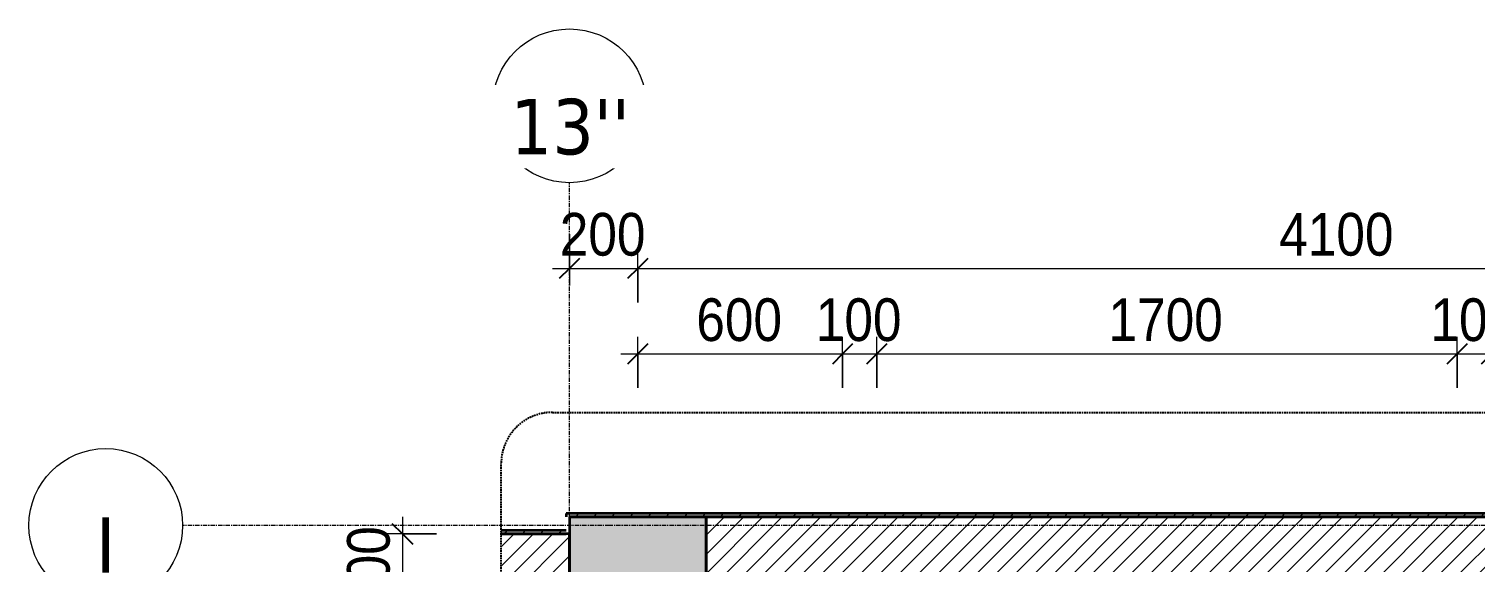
# Model space of a CAD drawing. Header units: millimetres. Extents: x 110757 to 149279, y 2002 to 54990.
# Drawn here: x 118995 to 123231, y 53430 to 54990 of the extents above; entities that cross this region are included whole.
import ezdxf

# ---------------------------------------------------------------- set-up
doc = ezdxf.new("R2010")
doc.units = ezdxf.units.MM
for name, pattern in [('Dash - Tight', [4.5, 3, -1.5]), ('Grid Line', [22.225, 12.7, -3.175, 3.175, -3.175]), ('Hidden', [7.14375, 4.7625, -2.38125])]:
    doc.linetypes.add(name, pattern=pattern)
for name, color, linetype, lineweight in [('0-2', 10, 'Continuous', 5), ('A-ANNO-DIMS', 211, 'Continuous', 9), ('A-ANNO-DIMS-50', 211, 'Continuous', 9), ('A-DETL-GENF-1', 92, 'Dash - Tight', 18), ('A-DETL-GENF-2', 92, 'Hidden', 25), ('A-FLOR-1', 250, 'Continuous', 18), ('A-WALL-1', 113, 'Continuous', 35), ('A-WALL-PATT-1', 111, 'Continuous', 18), ('A-WALL-PATT-2', 250, 'Continuous', 18), ('I-WALL-1', 7, 'Continuous', 35), ('S-COLS-1', 9, 'Continuous', 5), ('S-COLS-2', 7, 'Continuous', 35), ('S-GRID-1', 1, 'Grid Line', 9), ('S-GRID-IDEN', 1, 'Continuous', 9)]:
    doc.layers.add(name, color=color, linetype=linetype, lineweight=lineweight)
doc.styles.add('Tahoma_B', font='tahomabd.ttf', dxfattribs={"height": 162.5})
doc.styles.add('UTM Avo', font='', dxfattribs={"width": 0.9, "height": 125})
doc.styles.get('UTM Avo').set_extended_font_data('UTM Avo')
doc.dimstyles.new('1_Dim_chi_tiet_2_5', dxfattribs={"dimscale": 304.8, "dimtxt": 124.912619, "dimasz": 0.19685, "dimexe": 0.164042, "dimexo": 0.0625, "dimgap": 0.016404, "dimtad": 1, "dimdec": 0, "dimrnd": 5, "dimzin": 0, "dimdsep": 46, "dimtxsty": 'UTM Avo', "dimblk1": 'OBLIQUE', "dimblk2": 'OBLIQUE', "dimsah": 1, "dimcen": 0.09, "dimdle": 0.164042, "dimazin": 0, "dimtfac": 1, "dimtdec": 4, "dimtix": 1, "dimtmove": 0, "dimatfit": 3, "dimfxl": 0.328084, "dimfxlon": 1, "dimtvp": 1, "dimtolj": 1, "dimtzin": 0, "dimarcsym": 2})
pattern_1 = [(45, (0, 0), (-26.516504, 26.516504), [])]
pattern_2 = [(45, (8525.727, 0), (-28.284271, 28.284271), [])]

# ---------------------------------------------------------------- blocks, each defined once
blk = doc.blocks.new('NCV_TKTC_KET CAU_rvt-2-TKCS_THANG MÁY TM3 - MẶT BẰNG TẦNG 1')
at = {"layer": 'S-COLS-1'}
blk.add_hatch(color=256, dxfattribs=at).paths.add_polyline_path([(112452.6, 53361.9), (112452.6, 53561.9), (112052.6, 53561.9), (112052.6, 53361.9)])
at = {"layer": 'S-COLS-2'}
for p, q in [((112052.6, 53561.9), (112052.6, 53361.9)), ((112452.6, 53561.9), (112052.6, 53561.9)), ((112452.6, 53361.9), (112452.6, 53561.9))]:
    blk.add_line(p, q, dxfattribs=at)
blk = doc.blocks.new('NCV_TKTC_TANG 1_rvt-2-TKCS_THANG MÁY TM3 - MẶT BẰNG TẦNG 1')
at = {"layer": 'A-WALL-PATT-2'}
h = blk.add_hatch(dxfattribs=at)
h.set_pattern_fill('FP_3', color=256, style=0, pattern_type=2)
h.set_pattern_definition(pattern_1)
h.paths.add_polyline_path([(115152.6, 53561.9), (115152.6, 53571.9), (112042.6, 53571.9), (112042.6, 53561.9), (114221.4, 53561.9)])
h = blk.add_hatch(dxfattribs=at)
h.set_pattern_fill('FP_3', color=256, style=0, pattern_type=2)
h.set_pattern_definition(pattern_1)
h.paths.add_polyline_path([(112042.6, 53511.9), (112042.6, 53521.9), (111852.6, 53521.9), (111852.6, 53511.9)])
at = {"layer": 'A-FLOR-1'}
blk.add_line((112052.6, 53511.9), (112052.6, 53561.9), dxfattribs=at)
at = {"layer": 'I-WALL-1'}
for p, q in [((115142.6, 53571.9), (112042.6, 53571.9)), ((112042.6, 53571.9), (112042.6, 53561.9)), ((112052.6, 53561.9), (115152.6, 53561.9)), ((112042.6, 53521.9), (111852.6, 53521.9)), ((111852.6, 53511.9), (112042.6, 53511.9))]:
    blk.add_line(p, q, dxfattribs=at)
blk = doc.blocks.new('BORDER VIEW - BORDER VIEW-2485195-TKCS_THANG MÁY TM3 - MẶT BẰNG TẦNG 1')
at = {"layer": 'A-DETL-GENF-2'}
for p, q in [((150, 9830.9), (4686.4, 9830.9)), ((0, 150), (0, 9680.9))]:
    blk.add_line(p, q, dxfattribs=at)
blk.add_arc((150, 9680.9), 150, 90, 180, dxfattribs=at)
blk = doc.blocks.new('Grid - M_Grid Head - Circle-353313-TKCS_THANG MÁY TM3 - MẶT BẰNG TẦNG 1')
at = {"layer": 'S-GRID-IDEN'}
blk.add_circle((0, 0), 4.5, dxfattribs=at)
blk = doc.blocks.new('DIMBLOCK39-TKCS_THANG MÁY TM3 - MẶT BẰNG TẦNG 1')
at = {"layer": 'A-ANNO-DIMS-50', "lineweight": 25}
for p, q in [((120089.3, 53511.9), (120059.3, 53541.9)), ((120089.3, 53511.9), (120119.3, 53481.9)), ((120089.3, 53311.9), (120059.3, 53341.9)), ((120089.3, 53311.9), (120119.3, 53281.9))]:
    blk.add_line(p, q, dxfattribs=at)
at = {"layer": 'A-ANNO-DIMS-50'}
for p, q in [((120089.3, 53561.9), (120089.3, 53311.9)), ((120189.3, 53511.9), (120039.3, 53511.9)), ((120089.3, 53511.9), (120189.3, 53511.9)), ((120189.3, 53311.9), (120039.3, 53311.9)), ((120089.3, 53311.9), (120189.3, 53311.9))]:
    blk.add_line(p, q, dxfattribs=at)
at = {"layer": 'A-ANNO-DIMS-50', "color": 0, "insert": (119926.9, 53283.6), "char_height": 125, "width": 308.118, "attachment_point": 1, "rotation": 90, "line_spacing_factor": 1.110334, "style": 'UTM Avo'}
blk.add_mtext('200', dxfattribs=at)
blk = doc.blocks.new('_Oblique')
at = {"color": 0, "linetype": 'ByBlock', "lineweight": -2}
blk.add_line((-0.5, -0.5), (0.5, 0.5), dxfattribs=at)
blk = doc.blocks.new('DIMBLOCK46-TKCS_THANG MÁY TM3 - MẶT BẰNG TẦNG 1')
at = {"layer": 'A-ANNO-DIMS-50'}
for p, q in [((120578.4, 54389.2), (120578.4, 54239.2)), ((120578.4, 54289.2), (120578.4, 54389.2)), ((120778.4, 54189.2), (120778.4, 54339.2)), ((120528.4, 54289.2), (120778.4, 54289.2)), ((120778.4, 54289.2), (120778.4, 54189.2))]:
    blk.add_line(p, q, dxfattribs=at)
at = {"layer": 'A-ANNO-DIMS-50', "lineweight": 25}
for p, q in [((120578.4, 54289.2), (120608.4, 54319.2)), ((120778.4, 54289.2), (120808.4, 54319.2)), ((120578.4, 54289.2), (120548.4, 54259.2)), ((120778.4, 54289.2), (120748.4, 54259.2))]:
    blk.add_line(p, q, dxfattribs=at)
at = {"layer": 'A-ANNO-DIMS-50', "color": 0, "insert": (120550, 54451.6), "char_height": 125, "width": 308.118, "attachment_point": 1, "line_spacing_factor": 1.110334, "style": 'UTM Avo'}
blk.add_mtext('200', dxfattribs=at)
blk = doc.blocks.new('DIMBLOCK47-TKCS_THANG MÁY TM3 - MẶT BẰNG TẦNG 1')
at = {"layer": 'A-ANNO-DIMS-50'}
for p, q in [((120778.4, 54189.2), (120778.4, 54339.2)), ((124878.4, 54189.2), (124878.4, 54339.2)), ((120778.4, 54289.2), (124878.4, 54289.2)), ((120778.4, 54289.2), (120778.4, 54189.2)), ((124878.4, 54289.2), (124878.4, 54189.2))]:
    blk.add_line(p, q, dxfattribs=at)
at = {"layer": 'A-ANNO-DIMS-50', "lineweight": 25}
for p, q in [((120778.4, 54289.2), (120808.4, 54319.2)), ((124878.4, 54289.2), (124908.4, 54319.2)), ((120778.4, 54289.2), (120748.4, 54259.2)), ((124878.4, 54289.2), (124848.4, 54259.2))]:
    blk.add_line(p, q, dxfattribs=at)
at = {"layer": 'A-ANNO-DIMS-50', "color": 0, "insert": (122657.2, 54451.6), "char_height": 125, "width": 410.824, "attachment_point": 1, "line_spacing_factor": 1.110334, "style": 'UTM Avo'}
blk.add_mtext('4100', dxfattribs=at)
blk = doc.blocks.new('DIMBLOCK52-TKCS_THANG MÁY TM3 - MẶT BẰNG TẦNG 1')
at = {"layer": 'A-ANNO-DIMS-50'}
for p, q in [((120778.4, 53939.2), (120778.4, 54089.2)), ((121378.3, 53939.2), (121378.3, 54089.2)), ((120728.4, 54039.2), (121378.3, 54039.2)), ((120778.4, 54039.2), (120778.4, 53939.2)), ((121378.3, 54039.2), (121378.3, 53939.2))]:
    blk.add_line(p, q, dxfattribs=at)
at = {"layer": 'A-ANNO-DIMS-50', "lineweight": 25}
for p, q in [((120778.4, 54039.2), (120808.4, 54069.2)), ((121378.3, 54039.2), (121408.3, 54069.2)), ((120778.4, 54039.2), (120748.4, 54009.2)), ((121378.3, 54039.2), (121348.3, 54009.2))]:
    blk.add_line(p, q, dxfattribs=at)
at = {"layer": 'A-ANNO-DIMS-50', "color": 0, "insert": (120949.9, 54201.6), "char_height": 125, "width": 308.118, "attachment_point": 1, "line_spacing_factor": 1.110334, "style": 'UTM Avo'}
blk.add_mtext('600', dxfattribs=at)
blk = doc.blocks.new('DIMBLOCK53-TKCS_THANG MÁY TM3 - MẶT BẰNG TẦNG 1')
at = {"layer": 'A-ANNO-DIMS-50'}
for p, q in [((121378.3, 53939.2), (121378.3, 54089.2)), ((121478.4, 53939.2), (121478.4, 54089.2)), ((121378.3, 54039.2), (121478.4, 54039.2)), ((121378.3, 54039.2), (121378.3, 53939.2)), ((121478.4, 54039.2), (121478.4, 53939.2))]:
    blk.add_line(p, q, dxfattribs=at)
at = {"layer": 'A-ANNO-DIMS-50', "lineweight": 25}
for p, q in [((121378.3, 54039.2), (121408.3, 54069.2)), ((121478.4, 54039.2), (121508.4, 54069.2)), ((121378.3, 54039.2), (121348.3, 54009.2)), ((121478.4, 54039.2), (121448.4, 54009.2))]:
    blk.add_line(p, q, dxfattribs=at)
at = {"layer": 'A-ANNO-DIMS-50', "color": 0, "insert": (121299.9, 54201.6), "char_height": 125, "width": 308.118, "attachment_point": 1, "line_spacing_factor": 1.110334, "style": 'UTM Avo'}
blk.add_mtext('100', dxfattribs=at)
blk = doc.blocks.new('DIMBLOCK54-TKCS_THANG MÁY TM3 - MẶT BẰNG TẦNG 1')
at = {"layer": 'A-ANNO-DIMS-50'}
for p, q in [((121478.4, 53939.2), (121478.4, 54089.2)), ((123178.4, 53939.2), (123178.4, 54089.2)), ((121478.4, 54039.2), (123178.4, 54039.2)), ((121478.4, 54039.2), (121478.4, 53939.2)), ((123178.4, 54039.2), (123178.4, 53939.2))]:
    blk.add_line(p, q, dxfattribs=at)
at = {"layer": 'A-ANNO-DIMS-50', "lineweight": 25}
for p, q in [((121478.4, 54039.2), (121508.4, 54069.2)), ((123178.4, 54039.2), (123208.4, 54069.2)), ((121478.4, 54039.2), (121448.4, 54009.2)), ((123178.4, 54039.2), (123148.4, 54009.2))]:
    blk.add_line(p, q, dxfattribs=at)
at = {"layer": 'A-ANNO-DIMS-50', "color": 0, "insert": (122157.2, 54201.6), "char_height": 125, "width": 410.824, "attachment_point": 1, "line_spacing_factor": 1.110334, "style": 'UTM Avo'}
blk.add_mtext('1700', dxfattribs=at)
blk = doc.blocks.new('DIMBLOCK55-TKCS_THANG MÁY TM3 - MẶT BẰNG TẦNG 1')
at = {"layer": 'A-ANNO-DIMS-50'}
for p, q in [((123178.4, 53939.2), (123178.4, 54089.2)), ((123278.4, 53939.2), (123278.4, 54089.2)), ((123178.4, 54039.2), (123278.4, 54039.2)), ((123178.4, 54039.2), (123178.4, 53939.2)), ((123278.4, 54039.2), (123278.4, 53939.2))]:
    blk.add_line(p, q, dxfattribs=at)
at = {"layer": 'A-ANNO-DIMS-50', "lineweight": 25}
for p, q in [((123178.4, 54039.2), (123208.4, 54069.2)), ((123278.4, 54039.2), (123308.4, 54069.2)), ((123178.4, 54039.2), (123148.4, 54009.2)), ((123278.4, 54039.2), (123248.4, 54009.2))]:
    blk.add_line(p, q, dxfattribs=at)
at = {"layer": 'A-ANNO-DIMS-50', "color": 0, "insert": (123100, 54201.6), "char_height": 125, "width": 308.118, "attachment_point": 1, "line_spacing_factor": 1.110334, "style": 'UTM Avo'}
blk.add_mtext('100', dxfattribs=at)

msp = doc.modelspace()

# ---------------------------------------------------------------- hatches: boundary and pattern name
at = {"layer": 'A-WALL-PATT-1'}
h = msp.add_hatch(dxfattribs=at)
h.set_pattern_fill('FP_1', color=256, style=0, pattern_type=2)
h.set_pattern_definition(pattern_2)
h.paths.add_polyline_path([(123278.4, 53361.9), (123678.4, 53361.9), (123678.4, 53561.9), (120978.3, 53561.9), (120978.3, 53361.9), (123178.4, 53361.9)])
h = msp.add_hatch(dxfattribs=at)
h.set_pattern_fill('FP_1', color=256, style=0, pattern_type=2)
h.set_pattern_definition(pattern_2)
h.paths.add_polyline_path([(120578.3, 53311.9), (120578.3, 53511.9), (120378.4, 53511.9), (120378.4, 53311.9)])

# ---------------------------------------------------------------- linework, layer by layer
at = {"layer": 'A-WALL-1'}
for p, q in [((123678.4, 53561.9), (120978.3, 53561.9)), ((120978.3, 53561.9), (120978.3, 53361.9)), ((120578.3, 53511.9), (120378.4, 53511.9)), ((120578.3, 53311.9), (120578.3, 53511.9))]:
    msp.add_line(p, q, dxfattribs=at)
at = {"layer": 'S-GRID-1'}
for p, q in [((120578.4, 53290.1), (120578.4, 54540.1)), ((120695.2, 53536.9), (119445.2, 53536.9)), ((125061.9, 53536.9), (120695.2, 53536.9))]:
    msp.add_line(p, q, dxfattribs=at)

# ---------------------------------------------------------------- block references
at = {"layer": '0-2'}
for name in ['NCV_TKTC_TANG 1_rvt-2-TKCS_THANG MÁY TM3 - MẶT BẰNG TẦNG 1', 'NCV_TKTC_KET CAU_rvt-2-TKCS_THANG MÁY TM3 - MẶT BẰNG TẦNG 1']:
    msp.add_blockref(name, (8525.7, 0), dxfattribs=at)
at = {"layer": 'A-DETL-GENF-1'}
msp.add_blockref('BORDER VIEW - BORDER VIEW-2485195-TKCS_THANG MÁY TM3 - MẶT BẰNG TẦNG 1', (120378.4, 44036.9), dxfattribs=at)
at = {"layer": 'S-GRID-IDEN', "xscale": 49.99999999999998, "yscale": 49.99999999999998, "zscale": 49.99999999999998}
msp.add_blockref('Grid - M_Grid Head - Circle-353313-TKCS_THANG MÁY TM3 - MẶT BẰNG TẦNG 1', (120578.4, 54765.1), dxfattribs=at)
at = {"layer": 'S-GRID-IDEN', "xscale": 49.99999999999998, "yscale": 49.99999999999998, "zscale": 49.99999999999998, "rotation": 89.99999999999986}
msp.add_blockref('Grid - M_Grid Head - Circle-353313-TKCS_THANG MÁY TM3 - MẶT BẰNG TẦNG 1', (119220.2, 53536.9), dxfattribs=at)

# ---------------------------------------------------------------- dimensions: what is measured, and where the dimension line sits
at = {"layer": 'A-ANNO-DIMS'}
for base, p1, p2, override, picture, middle in [((120778.4, 54289.2), (120578.4, 54389.2), (120778.4, 54189.2), {"dimpost": '<>', "dimfxl": 282.842712}, 'DIMBLOCK46-TKCS_THANG MÁY TM3 - MẶT BẰNG TẦNG 1', (120678.4, 54358.9)), ((124878.4, 54289.2), (120778.4, 54189.2), (124878.4, 54189.2), {"dimpost": '<>', "dimfxl": 4100}, 'DIMBLOCK47-TKCS_THANG MÁY TM3 - MẶT BẰNG TẦNG 1', (122828.4, 54358.9)), ((121378.3, 54039.2), (120778.4, 53939.2), (121378.3, 53939.2), {"dimpost": '<>', "dimfxl": 599.928668}, 'DIMBLOCK52-TKCS_THANG MÁY TM3 - MẶT BẰNG TẦNG 1', (121078.3, 54108.9)), ((121478.4, 54039.2), (121378.3, 53939.2), (121478.4, 53939.2), {"dimpost": '<>', "dimfxl": 100.071332}, 'DIMBLOCK53-TKCS_THANG MÁY TM3 - MẶT BẰNG TẦNG 1', (121428.3, 54108.9)), ((123178.4, 54039.2), (121478.4, 53939.2), (123178.4, 53939.2), {"dimpost": '<>', "dimfxl": 1700}, 'DIMBLOCK54-TKCS_THANG MÁY TM3 - MẶT BẰNG TẦNG 1', (122328.4, 54108.9)), ((123278.4, 54039.2), (123178.4, 53939.2), (123278.4, 53939.2), {"dimpost": '<>', "dimfxl": 100}, 'DIMBLOCK55-TKCS_THANG MÁY TM3 - MẶT BẰNG TẦNG 1', (123228.4, 54108.9))]:
    dim = msp.add_linear_dim(base=base, p1=p1, p2=p2, dimstyle='1_Dim_chi_tiet_2_5', override=override, dxfattribs=at)
    dim.commit()
    dim.dimension.update_dxf_attribs({"geometry": picture, "text_midpoint": middle})
dim = msp.add_linear_dim(base=(120089.3, 53311.9), p1=(120189.3, 53511.9), p2=(120189.3, 53311.9), angle=90, dimstyle='1_Dim_chi_tiet_2_5', override={"dimpost": '<>', "dimfxl": 200}, dxfattribs=at)
dim.commit()
dim.dimension.update_dxf_attribs({"geometry": 'DIMBLOCK39-TKCS_THANG MÁY TM3 - MẶT BẰNG TẦNG 1', "text_midpoint": (120019.6, 53411.9)})

# ---------------------------------------------------------------- next in the draw order: texts
at = {"layer": 'S-GRID-IDEN', "char_height": 162.5, "attachment_point": 5, "line_spacing_factor": 0.996129, "style": 'Tahoma_B', "bg_fill": 3, "box_fill_scale": 1.25, "bg_fill_color": 256, "bg_fill_true_color": 13158600, "bg_fill_transparency": 0}
for s, insert, width in [("\\pt634.99962,1269.99925,1905.0005,2540.00013,3174.99975,3809.99937,4445.00062,5080.00025,5714.99987,6349.9995,6985.00075,7620.00037,8255,8889.99962,9524.99925,10160.0005,10795.00013,11429.99975,12064.99938,12700.00063,13335.00025,13969.99988,14604.9995,15240.00075,15875.00038,16510,17144.99963,17779.99925,18415.0005,19050.00013,19684.99975,20319.99938;13''", (120580.5, 54702.7), 407), ('\\pt634.99962,1269.99925,1905.0005,2540.00013,3174.99975,3809.99937,4445.00062,5080.00025,5714.99987,6349.9995,6985.00075,7620.00037,8255,8889.99962,9524.99925,10160.0005,10795.00013,11429.99975,12064.99938,12700.00063,13335.00025,13969.99988,14604.9995,15240.00075,15875.00038,16510,17144.99963,17779.99925,18415.0005,19050.00013,19684.99975,20319.99938;I', (119220, 53479.7), 109)]:
    msp.add_mtext(s, dxfattribs=dict(at, insert=insert, width=width))

doc.saveas('drawing.dxf')
